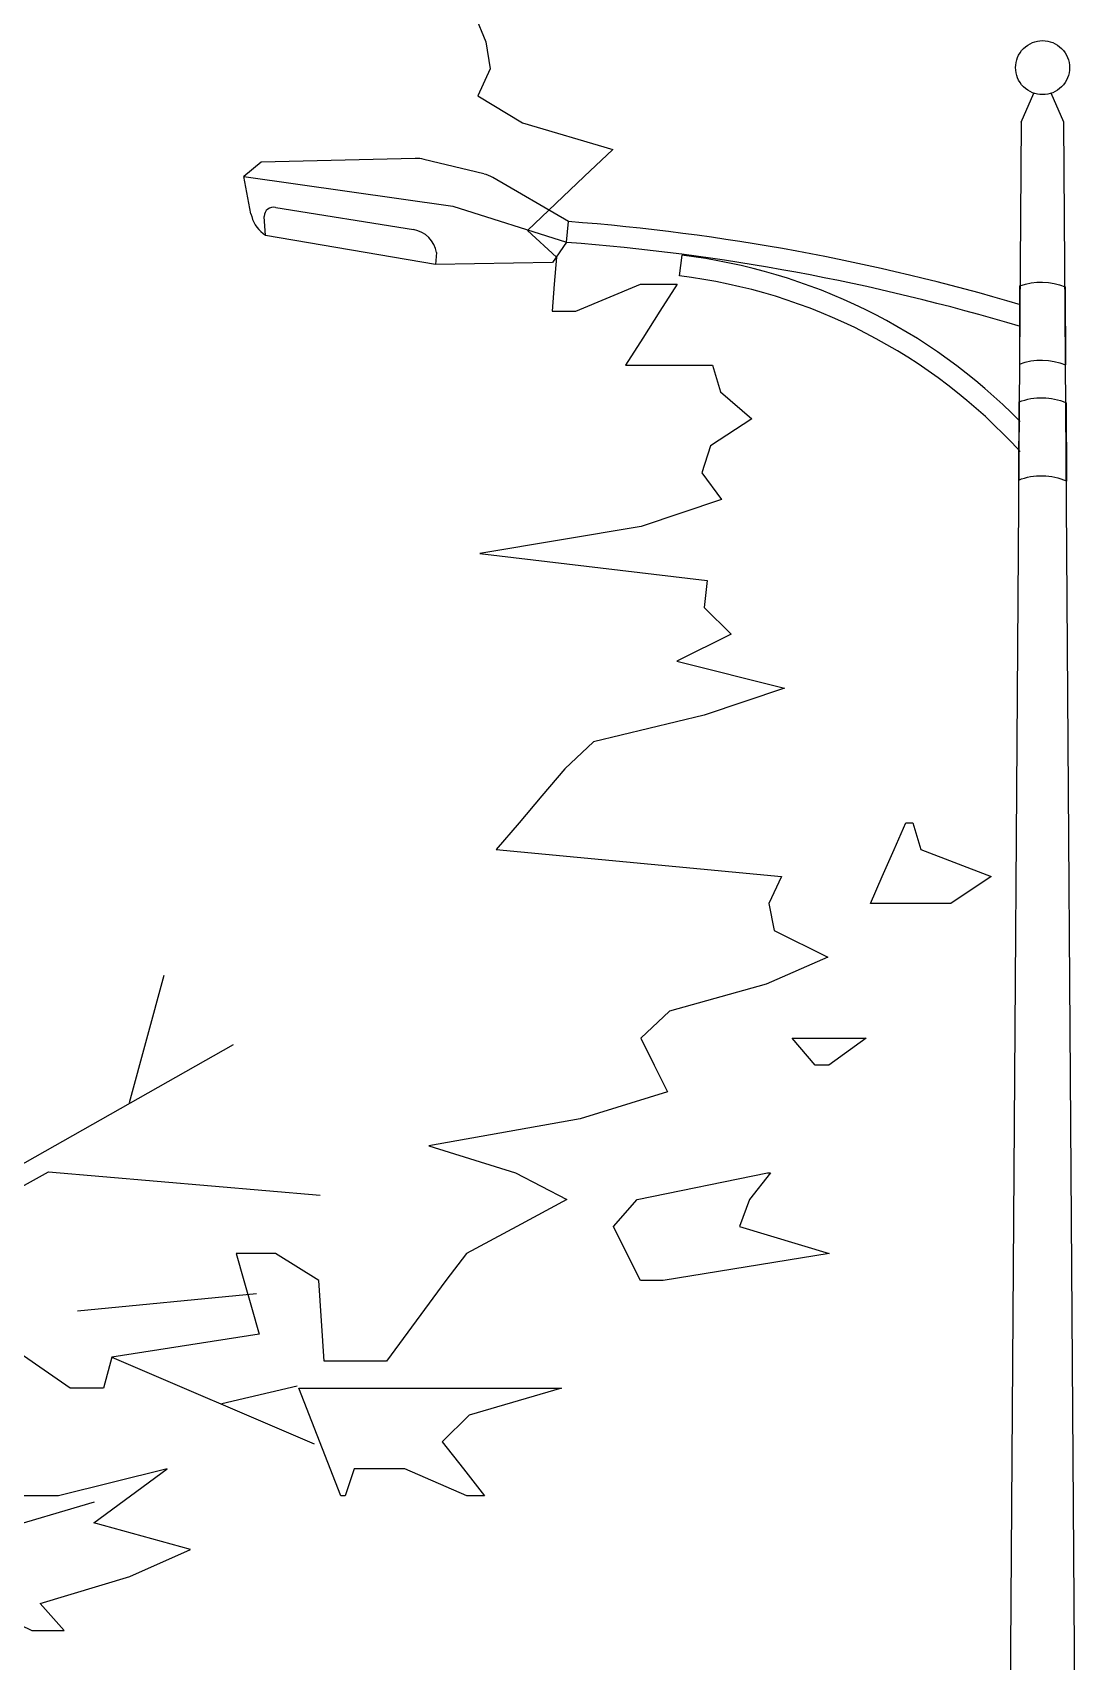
# Model space of a CAD drawing. Extents: x 941299 to 942979, y 2579300 to 2579597.
# Drawn here: x 942265.97 to 942273.45, y 2579510.43 to 2579522.03 of the extents above; entities that cross this region are included whole.
import ezdxf

# ---------------------------------------------------------------- set-up
doc = ezdxf.new("R2010")
doc.units = 0
doc.layers.get('0').update_dxf_attribs({"linetype": 'CONTINUOUS'})
for name, color, linetype in [('乔木', 3, 'CONTINUOUS'), ('尺寸标注', 2, 'CONTINUOUS'), ('灯杆', 4, 'CONTINUOUS')]:
    doc.layers.add(name, color=color, linetype=linetype)

# ---------------------------------------------------------------- blocks, each defined once
blk = doc.blocks.new('低路灯')
at = {"layer": '灯杆'}
for p, q in [((-0.152, 19.755), (-0.062, 19.96)), ((0.152, 19.755), (0.062, 19.96)), ((-0.152, 19.755), (-0.291, 0)), ((0.291, 0), (0.152, 19.755)), ((-4.467, 19.496), (-5.565, 19.469)), ((-3.978, 19.385), (-4.405, 19.489)), ((-5.565, 19.469), (-5.689, 19.366)), ((-5.689, 19.366), (-4.2, 19.156)), ((-5.637, 19.102), (-5.689, 19.366)), ((-3.377, 19.047), (-3.915, 19.359)), ((-5.461, 19.146), (-4.479, 18.989)), ((-4.2, 19.156), (-3.389, 18.899)), ((-5.533, 18.946), (-5.543, 19.083)), ((-3.389, 18.899), (-3.377, 19.047)), ((-3.377, 19.047), (-3.377, 19.047)), ((-5.533, 18.946), (-5.55, 18.96)), ((-4.324, 18.74), (-5.533, 18.946)), ((-4.317, 18.825), (-4.324, 18.74)), ((-3.389, 18.899), (-3.491, 18.755)), ((-2.569, 18.807), (-2.587, 18.659)), ((-3.491, 18.755), (-4.324, 18.74)), ((-0.163, 18.032), (-0.161, 18.588)), ((0.161, 18.582), (0.163, 18.026)), ((-0.17, 17.206), (-0.167, 17.762)), ((0.167, 17.756), (0.17, 17.199)), ((-0.291, 0), (0.291, 0))]:
    blk.add_line(p, q, dxfattribs=at)
blk.add_ellipse((0, 20.142), major_axis=(0.136, 0.136), ratio=1, dxfattribs=at)
for centre, major_axis, start_param, end_param in [((-4.461, 19.258), (-0.168, 0.168), -1.025083, -0.760848), ((-4.034, 19.154), (-0.168, 0.168), -1.311687, -1.025083), ((-5.477, 19.083), (-0.0463, 0.0463), -1.027707, 0.784181), ((-5.404, 19.148), (0.168, 0.168), 2.550965, 3.265752), ((-4.56, 3.569), (10.976, 10.976), 0.49773, 0.709139), ((-4.51, 18.796), (0.138, 0.138), 5.64658, 6.908794), ((-4.56, 3.569), (10.871, 10.871), 0.494916, 0.709139), ((-3.055, 14.77), (-2.875, 2.875), 4.705044, 5.3778), ((-3.055, 14.77), (2.77, 2.77), 6.236899, 6.948597)]:
    blk.add_ellipse(centre, major_axis=major_axis, ratio=1, start_param=start_param, end_param=end_param, dxfattribs=at)
at = {"layer": '灯杆', "extrusion": (0, 0, -1)}
for centre, major_axis, start_param, end_param in [((-0.008, 18.174), (0.312, 0.312), -1.139078, -0.393376), ((-0.008, 17.619), (0.312, 0.312), -1.145315, -0.387039), ((-0.007, 17.351), (-0.312, 0.312), 0.414294, 1.192289), ((-0.007, 16.796), (0.312, 0.312), -1.162784, -0.372127)]:
    blk.add_ellipse(centre, major_axis=major_axis, ratio=1, start_param=start_param, end_param=end_param, dxfattribs=at)
blk = doc.blocks.new('A$C3E764F27')
at = {"color": 0}
for p, q in [((2.9909, 4.5914), (3.0081, 4.5497)), ((3.0081, 4.5497), (3.0148, 4.508)), ((3.0148, 4.508), (2.9957, 4.4662)), ((2.9957, 4.4662), (3.065, 4.4245)), ((3.065, 4.4245), (3.2048, 4.3828)), ((3.2048, 4.3828), (3.1607, 4.341)), ((3.1607, 4.341), (3.1166, 4.2993)), ((3.1166, 4.2993), (3.0725, 4.2576)), ((3.0725, 4.2576), (3.1176, 4.2159)), ((3.1176, 4.2159), (3.1143, 4.1741)), ((3.1143, 4.1741), (3.1111, 4.1324)), ((3.1476, 4.1324), (3.2479, 4.1741)), ((3.2479, 4.1741), (3.3046, 4.1741)), ((3.3046, 4.1741), (3.2781, 4.1324)), ((3.1111, 4.1324), (3.1476, 4.1324)), ((3.2781, 4.1324), (3.2515, 4.0907)), ((3.2515, 4.0907), (3.2249, 4.0489)), ((3.2249, 4.0489), (3.3594, 4.0489)), ((3.3594, 4.0489), (3.3721, 4.0072)), ((3.3721, 4.0072), (3.4208, 3.9655)), ((3.4208, 3.9655), (3.3564, 3.9237)), ((3.3564, 3.9237), (3.3431, 3.882)), ((3.3431, 3.882), (3.3734, 3.8403)), ((3.3734, 3.8403), (3.249, 3.7985)), ((3.249, 3.7985), (2.999, 3.7568)), ((2.999, 3.7568), (3.3514, 3.7151)), ((3.3514, 3.7151), (3.3468, 3.6733)), ((3.3468, 3.6733), (3.3886, 3.6316)), ((3.3886, 3.6316), (3.3045, 3.5899)), ((3.3045, 3.5899), (3.4711, 3.5481)), ((3.4711, 3.5481), (3.3467, 3.5064)), ((3.3467, 3.5064), (3.1753, 3.4647)), ((3.1753, 3.4647), (3.1305, 3.4229)), ((3.1305, 3.4229), (3.095, 3.3812)), ((3.095, 3.3812), (3.0596, 3.3395)), ((3.0596, 3.3395), (3.0241, 3.2977)), ((3.0241, 3.2977), (3.4665, 3.256)), ((3.4665, 3.256), (3.4469, 3.2143)), ((3.4469, 3.2143), (3.4552, 3.1725)), ((3.4552, 3.1725), (3.5385, 3.1308)), ((3.5385, 3.1308), (3.443, 3.0891)), ((2.4555, 2.9059), (2.5093, 3.1031)), ((3.443, 3.0891), (3.2927, 3.0473)), ((3.2927, 3.0473), (3.2482, 3.0056)), ((3.2482, 3.0056), (3.2691, 2.9639)), ((2.2044, 2.7623), (2.6168, 2.9955)), ((3.2691, 2.9639), (3.29, 2.9221)), ((3.29, 2.9221), (3.1544, 2.8804)), ((3.1544, 2.8804), (2.9196, 2.8387)), ((2.9196, 2.8387), (3.0542, 2.7969)), ((2.0879, 2.6638), (2.3299, 2.7981)), ((2.3299, 2.7981), (2.7513, 2.7623)), ((3.0542, 2.7969), (3.1336, 2.7552)), ((3.1336, 2.7552), (3.056, 2.7135)), ((3.056, 2.7135), (2.9784, 2.6717)), ((2.6208, 2.6717), (2.6328, 2.63)), ((2.6818, 2.6717), (2.6208, 2.6717)), ((2.7493, 2.63), (2.6818, 2.6717)), ((2.9784, 2.6717), (2.9463, 2.63)), ((2.6328, 2.63), (2.6448, 2.5883)), ((2.7576, 2.5048), (2.7493, 2.63)), ((2.9463, 2.63), (2.8539, 2.5048)), ((2.3748, 2.583), (2.6526, 2.6098)), ((2.3635, 2.4631), (2.1819, 2.5883)), ((2.6448, 2.5883), (2.6567, 2.5465)), ((2.6567, 2.5465), (2.4285, 2.5113)), ((2.4285, 2.5113), (2.4156, 2.4631)), ((2.4285, 2.5113), (2.7422, 2.3768)), ((2.8539, 2.5048), (2.7576, 2.5048)), ((2.4156, 2.4631), (2.3635, 2.4631)), ((2.5989, 2.4394), (2.7154, 2.4664)), ((2.0967, 2.1973), (2.4015, 2.2869))]:
    blk.add_line(p, q, dxfattribs=at)
for points in [[(3.6593, 3.3395), (3.6702, 3.3395), (3.6826, 3.2977), (3.7918, 3.256), (3.7291, 3.2143), (3.6044, 3.2143), (3.6227, 3.256), (3.641, 3.2977)], [(3.283, 2.63), (3.2478, 2.63), (3.2269, 2.6717), (3.206, 2.7135), (3.243, 2.7552), (3.4448, 2.7969), (3.4496, 2.7969), (3.417, 2.7552), (3.4015, 2.7135), (3.5407, 2.6717)], [(2.7182, 2.4631), (3.1254, 2.4631), (2.9825, 2.4213), (2.9404, 2.3796), (2.9733, 2.3379), (3.0061, 2.2961), (2.9787, 2.2961), (2.8827, 2.3379), (2.8041, 2.3379), (2.7902, 2.2961), (2.7835, 2.2961)], [(2.1149, 2.3379), (2.1149, 2.2961), (2.1149, 2.2544), (2.1097, 2.2127), (2.104, 2.1709), (2.0984, 2.1292), (2.1119, 2.1292), (2.2176, 2.1292), (2.3042, 2.0875), (2.3544, 2.0875), (2.3169, 2.1292), (2.4564, 2.1709), (2.5503, 2.2127), (2.4002, 2.2544), (2.457, 2.2961), (2.5139, 2.3379), (2.3456, 2.2961), (2.2761, 2.2961), (2.2761, 2.3379), (2.2528, 2.3379), (2.2279, 2.2961), (2.2066, 2.2961), (2.1352, 2.3379)]]:
    blk.add_lwpolyline(points, close=True, dxfattribs=at)
blk.add_lwpolyline([(3.4829, 3.0056), (3.5978, 3.0056), (3.5399, 2.9639), (3.5186, 2.9639), (3.4829, 3.0056)], dxfattribs=at)
blk = doc.blocks.new('A$C7F962729')
at = {"color": 0, "xscale": 0.6433862224851765, "yscale": 0.6433862224851765, "zscale": 0.6433862224851765}
blk.add_blockref('A$C3E764F27', (0, 0), dxfattribs=at)

msp = doc.modelspace()

# ---------------------------------------------------------------- block references
at = {"layer": '乔木', "color": 72, "xscale": 7.138745764270425, "yscale": 7.138745764270425, "zscale": 7.138745764269561}
msp.add_blockref('A$C7F962729', (942255.37822, 2579501.06577), dxfattribs=at)
at = {"layer": '尺寸标注'}
msp.add_blockref('低路灯', (942273.15907, 2579501.63726), dxfattribs=at)

doc.saveas('drawing.dxf')
